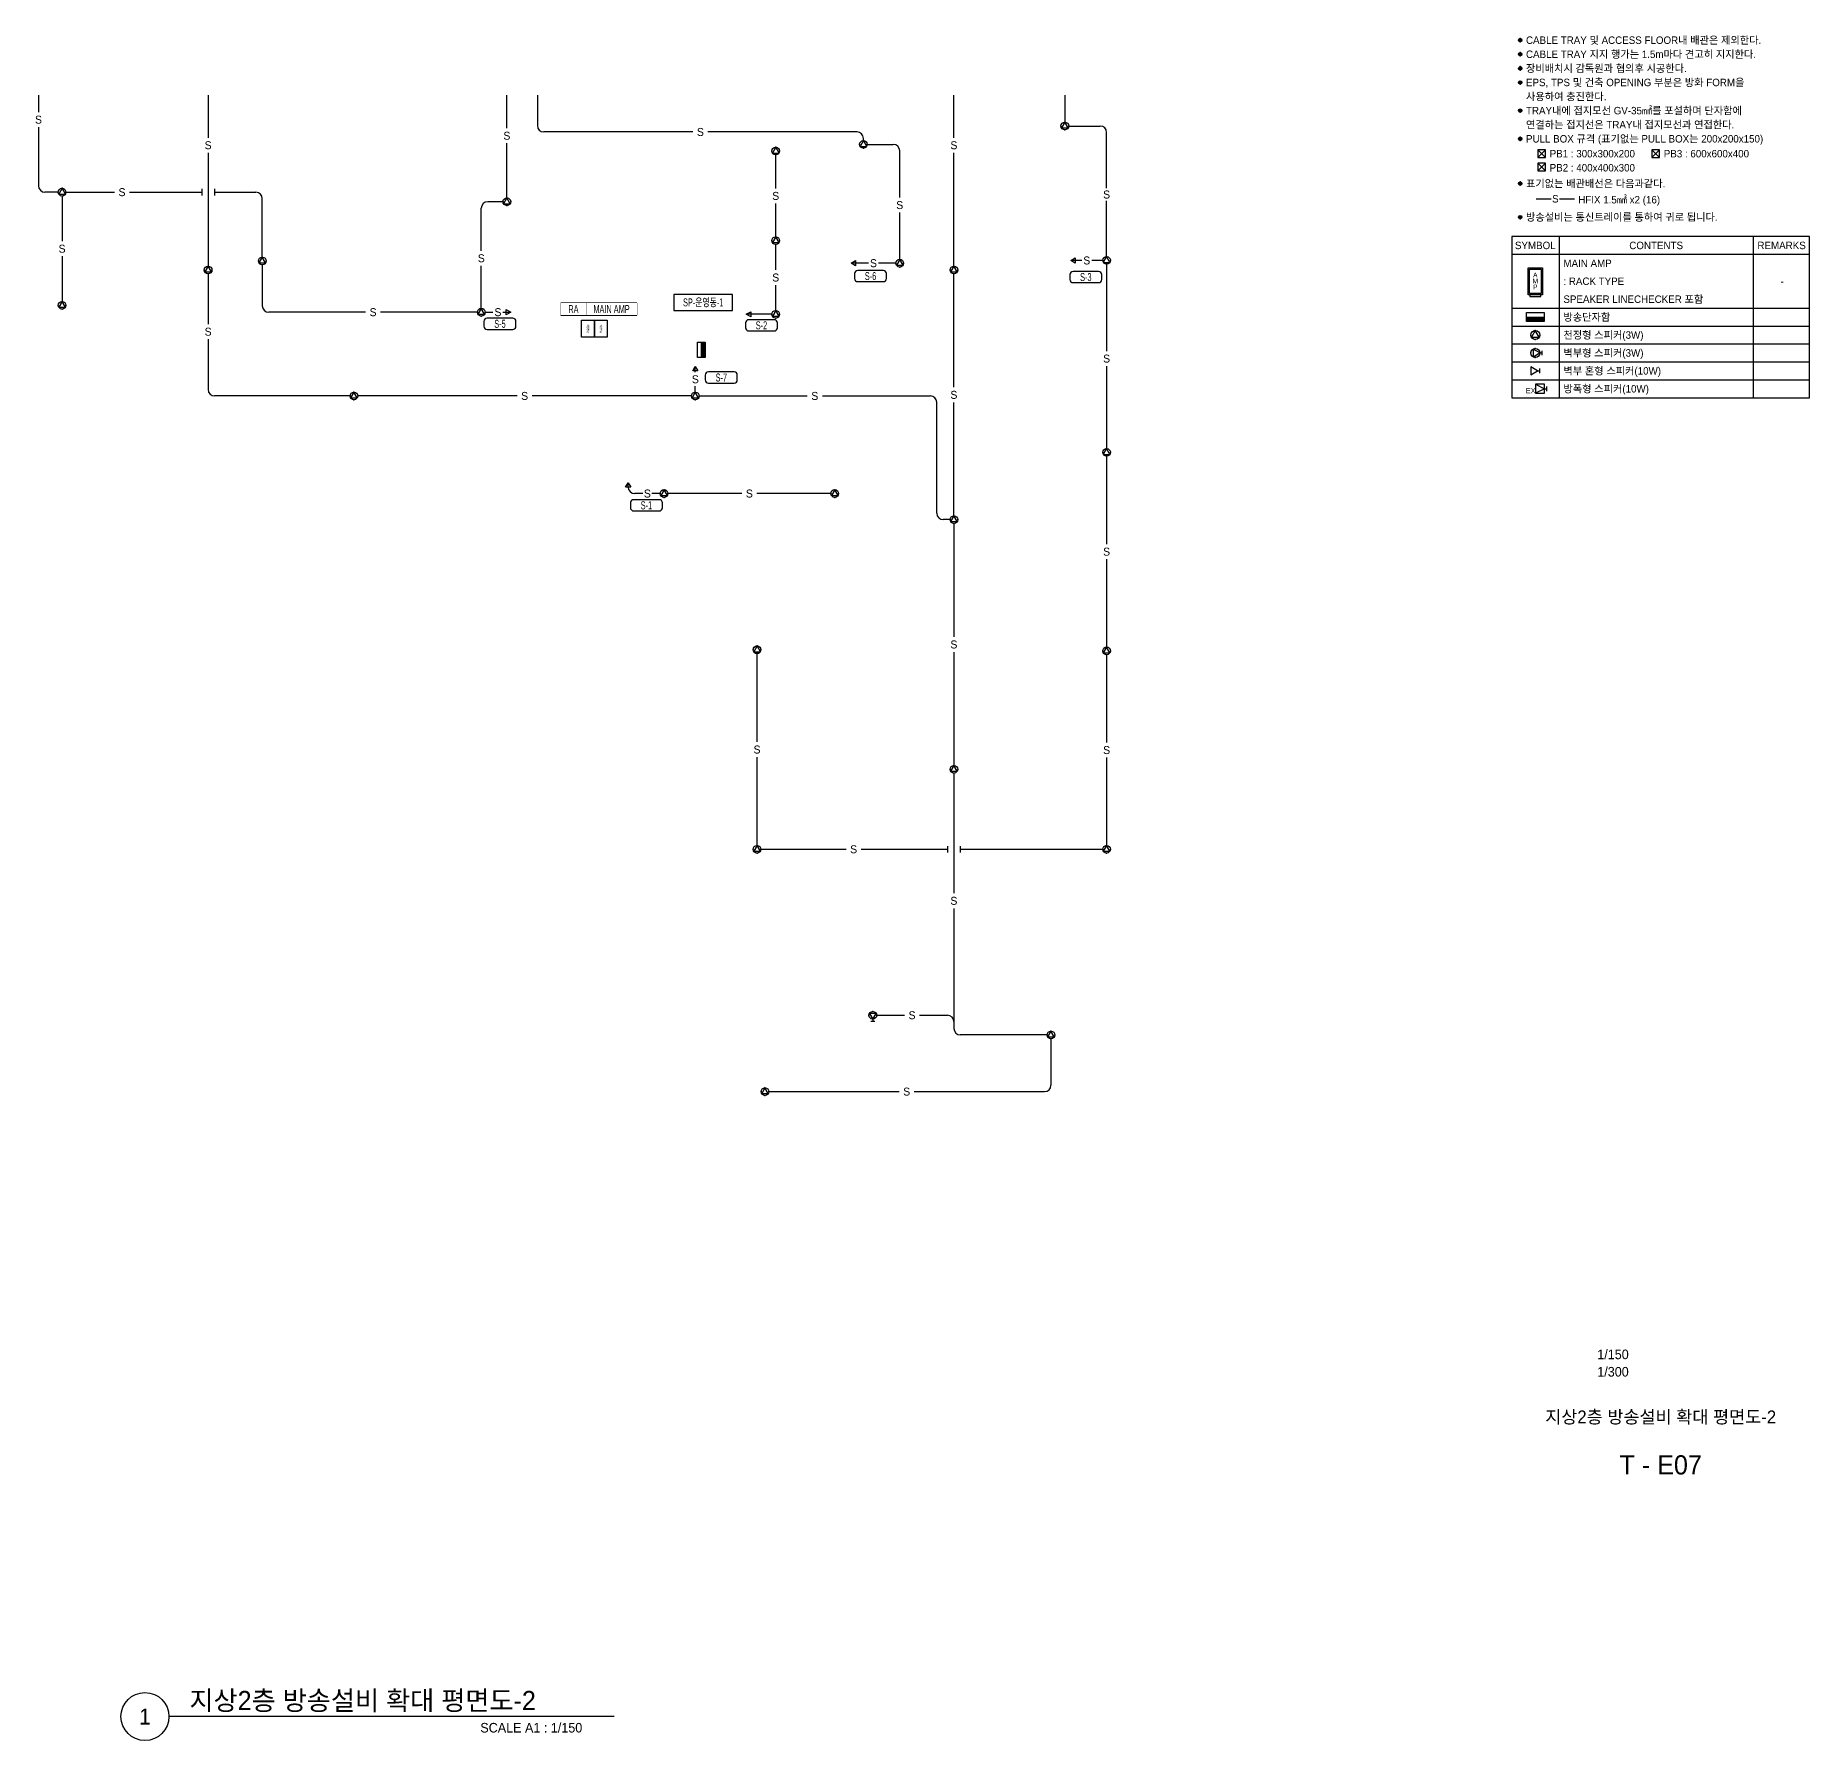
# Model space of a CAD drawing. Header units: millimetres. Extents: x 93478 to 502050, y -351975 to 881490.
# Drawn here: x 418909 to 502050, y -173775 to -93855 of the extents above; entities that cross this region are included whole.
import ezdxf
from ezdxf.enums import TextEntityAlignment as Align

# ---------------------------------------------------------------- set-up
doc = ezdxf.new("R2010")
doc.units = ezdxf.units.MM
doc.header["$LTSCALE"] = 150
doc.set_wipeout_variables(frame=1)
for name, color, linetype in [('------02 Etc Panel', 3, 'Continuous'), ('------30 Public Address Terminal Board', 3, 'Continuous'), ('------31 Speaker', 3, 'Continuous'), ('-----20 General Symbol', 3, 'Continuous'), ('-----21 Embeded Wire in Ceiling or Wall', 4, 'Continuous'), ('-----29 Cable Schedule', 1, 'Continuous'), ('-----30 Text', 2, 'Continuous'), ('-----41 Drawing Title', 2, 'Continuous'), ('-----42 Drawing Number', 2, 'Continuous'), ('-----43 Drawing Scale', 3, 'Continuous')]:
    doc.layers.add(name, color=color, linetype=linetype)
doc.styles.add('ELEC', font='')
doc.styles.get('ELEC').set_extended_font_data('Dotum')

# ---------------------------------------------------------------- blocks, each defined once
blk = doc.blocks.new('E01-1')
blk.add_lwpolyline([(130, -75), (0, 150), (-130, -75)], close=True)
at = {"linetype": 'Continuous'}
blk.add_circle((0, 0), 150, dxfattribs=at)
for p in [(-150, 0), (0, 150), (150, 0), (0, -150)]:
    blk.add_point(p)
blk = doc.blocks.new('O07')
blk.add_lwpolyline([(0, -100), (173, 0), (0, 100)], close=True)
blk = doc.blocks.new('I05')
blk.add_hatch(color=256).paths.add_polyline_path([(300, 150), (-300, 150), (-300, 0), (300, 0)])
blk.add_line((-300, 150), (300, 150))
blk.add_lwpolyline([(-300, 0), (-300, 300), (300, 300), (300, 0)], close=True)
blk = doc.blocks.new('I02')
for p, q in [((-75, 0), (0, 0)), ((0, -75), (0, 75))]:
    blk.add_line(p, q)
blk.add_lwpolyline([(-300, -130), (-75, 0), (-300, 130)], close=True)
at = {"linetype": 'Continuous'}
blk.add_circle((-225, 0), 150, dxfattribs=at)
for p in [(-225, 150), (-375, 0), (-225, -150), (-75, 0)]:
    blk.add_point(p)
blk = doc.blocks.new('I03')
for p, q in [((-75, 0), (0, 0)), ((0, -75), (0, 75))]:
    blk.add_line(p, q)
blk.add_lwpolyline([(-75, 0), (-300, 130), (-300, -130)], close=True)
blk = doc.blocks.new('I12')
for points in [[(300, 75), (-300, 75), (-300, 1200), (300, 1200)], [(225, 75), (-225, 75), (-225, 0), (225, 0)]]:
    blk.add_lwpolyline(points, close=True)
at = {"color": 1}
blk.add_lwpolyline([(-250, 1150), (250, 1150), (250, 125), (-250, 125)], close=True, dxfattribs=at)
at = {"style": 'ELEC'}
for s, p in [('M', (0, 650)), ('A', (0, 900)), ('P', (0, 400))]:
    blk.add_text(s, height=200, dxfattribs=at).set_placement(p, align=Align.MIDDLE)
blk = doc.blocks.new('I04')
for p, q in [((-375, 150), (-75, 0)), ((-75, 0), (-375, -150)), ((-75, 0), (0, 0)), ((0, -75), (0, 75))]:
    blk.add_line(p, q)
blk.add_lwpolyline([(-375, -150), (-75, -150), (-75, 150), (-375, 150)], close=True)
blk = doc.blocks.new('A$C9b6ca0ab')
at = {"layer": '-----30 Text'}
h = blk.add_hatch(color=256, dxfattribs=at)
edge = h.paths.add_edge_path()
edge.add_arc((-32211, -9950), 160, 0, 360)
h = blk.add_hatch(color=256, dxfattribs=at)
edge = h.paths.add_edge_path()
edge.add_arc((-32211, -11271), 160, 0, 360)
h = blk.add_hatch(color=256, dxfattribs=at)
edge = h.paths.add_edge_path()
edge.add_arc((-32211, -12592), 160, 0, 360)
h = blk.add_hatch(color=256, dxfattribs=at)
edge = h.paths.add_edge_path()
edge.add_arc((-32211, -13913), 160, 0, 360)
h = blk.add_hatch(color=256, dxfattribs=at)
edge = h.paths.add_edge_path()
edge.add_arc((-32211, -16555), 160, 0, 360)
h = blk.add_hatch(color=256, dxfattribs=at)
edge = h.paths.add_edge_path()
edge.add_arc((-32211, -19196), 160, 0, 360)
h = blk.add_hatch(color=256, dxfattribs=at)
edge = h.paths.add_edge_path()
edge.add_arc((-32211, -23392), 160, 0, 360)
h = blk.add_hatch(color=256, dxfattribs=at)
edge = h.paths.add_edge_path()
edge.add_arc((-32211, -26534), 160, 0, 360)
at = {"layer": '-----20 General Symbol'}
for p, q in [((-29852, -20955), (-30580, -20227)), ((-29852, -20227), (-30580, -20955)), ((-29852, -22202), (-30580, -21474)), ((-29852, -21474), (-30580, -22202)), ((-19157, -20955), (-19885, -20227)), ((-19157, -20227), (-19885, -20955))]:
    blk.add_line(p, q, dxfattribs=at)
for points in [[(-30580, -20227), (-30580, -20955), (-29852, -20955), (-29852, -20227)], [(-30580, -21474), (-30580, -22202), (-29852, -22202), (-29852, -21474)], [(-19885, -20227), (-19885, -20955), (-19157, -20955), (-19157, -20227)]]:
    blk.add_lwpolyline(points, close=True, dxfattribs=at)
at = {"layer": '-----21 Embeded Wire in Ceiling or Wall'}
for p, q in [((-30734, -24820, 0), (-29310, -24820, 0)), ((-28528, -24820, 0), (-27115, -24820, 0))]:
    blk.add_line(p, q, dxfattribs=at)
at = {"layer": '-----30 Text'}
for centre in [(-32211, -9950), (-32211, -11271), (-32211, -12592), (-32211, -13913), (-32211, -16555), (-32211, -19196), (-32211, -23392, 0), (-32211, -26534, 0)]:
    blk.add_circle(centre, 160, dxfattribs=at)
for p in [(-32371, -9950), (-32211, -9790), (-32051, -9950), (-32371, -11271), (-32211, -10110), (-32211, -11111), (-32211, -11431), (-32051, -11271), (-32371, -12592), (-32211, -12432), (-32211, -12752), (-32051, -12592), (-32371, -13913), (-32211, -14073), (-32051, -13913), (-32371, -16555), (-32051, -16555), (-32211, -16714), (-32371, -19196), (-32211, -19037), (-32211, -19356), (-32051, -19196), (-32211, -23232, 0), (-32371, -23392, 0), (-32211, -23552, 0), (-32051, -23392, 0), (-32371, -26534, 0), (-32051, -26534, 0), (-32211, -26694, 0)]:
    blk.add_point(p, dxfattribs=at)
at = {"layer": '-----21 Embeded Wire in Ceiling or Wall', "style": 'ELEC'}
blk.add_text('S', height=700, dxfattribs=at).set_placement((-28925, -24820, 0), align=Align.MIDDLE_CENTER)
at = {"layer": '-----30 Text', "style": 'ELEC'}
for s, p in [('CABLE TRAY 및 ACCESS FLOOR내 배관은 제외한다.', (-31675, -9950)), ('CABLE TRAY 지지 행가는 1.5m마다 견고히 지지한다.', (-31675, -11271)), ('장비배치시 감독원과 협의후 시공한다.', (-31675, -12592)), ('사용하여 충진한다.', (-31675, -15234)), ('EPS, TPS 및 건축 OPENING 부분은 방화 FORM을', (-31675, -13913)), ('TRAY내에 접지모선 GV-35㎟를 포설하며 단자함에', (-31675, -16555)), ('연결하는 접지선은 TRAY내 접지모선과 연접한다.', (-31675, -17876)), ('PULL BOX 규격 (표기없는 PULL BOX는 200x200x150)', (-31675, -19196)), ('PB1 : 300x300x200', (-29455, -20591)), ('PB2 : 400x400x300', (-29455, -21912)), ('PB3 : 600x600x400', (-18761, -20591)), ('표기없는 배관배선은 다음과같다.', (-31675, -23392, 0)), ('HFIX 1.5㎟ x2 (16)', (-26777, -24907, 0)), ('방송설비는 통신트레이를 통하여 귀로 됩니다.', (-31675, -26534, 0))]:
    blk.add_text(s, height=700, dxfattribs=at).set_placement(p, align=Align.MIDDLE_LEFT)
at = {"color": 3}
blk.add_wipeout([(-5100, -28351), (-33000, -28351), (-33000, -43471), (-5100, -43471)], dxfattribs=at).dxf.layer = '-----29 Cable Schedule'
at = {"layer": '-----29 Cable Schedule'}
for p, q in [((-28569, -28351), (-28569, -30031)), ((-10380, -28351), (-10380, -30031)), ((-28569, -30031), (-28569, -43471)), ((-10380, -30031), (-10380, -43471)), ((-33000, -35071), (-5100, -35071)), ((-33000, -36751), (-5100, -36751)), ((-33000, -38431), (-5100, -38431)), ((-33000, -40111), (-5100, -40111)), ((-33000, -41791), (-5100, -41791))]:
    blk.add_line(p, q, dxfattribs=at)
at = {"layer": '-----29 Cable Schedule', "color": 3}
blk.add_line((-5100, -30031), (-33000, -30031), dxfattribs=at)
blk.add_lwpolyline([(-5100, -28351), (-33000, -28351), (-33000, -43471), (-5100, -43471)], close=True, dxfattribs=at)
at = {"layer": '------30 Public Address Terminal Board'}
for name, p, xscale, yscale, zscale in [('I12', (-30802, -33979), 2.240000000000387, 2.240000000000387, 2.240000000000387), ('I05', (-30802, -36331), 2.8, 2.8, 2.8)]:
    blk.add_blockref(name, p, dxfattribs=dict(at, xscale=xscale, yscale=yscale, zscale=zscale))
at = {"layer": '------31 Speaker', "xscale": 2.8, "yscale": 2.8, "zscale": 2.8}
for name, p in [('E01-1', (-30802, -37591)), ('I03', (-30382, -40951)), ('I04', (-29734, -42631))]:
    blk.add_blockref(name, p, dxfattribs=at)
at = {"layer": '-----20 General Symbol', "xscale": 2.8, "yscale": 2.8, "zscale": 2.8}
blk.add_blockref('I02', (-30172, -39271), dxfattribs=at)
at = {"layer": '------31 Speaker', "style": 'ELEC'}
blk.add_text('EX', height=500, dxfattribs=at).set_placement((-31699, -42811), align=Align.MIDDLE_LEFT)
at = {"layer": '-----29 Cable Schedule', "color": 2, "style": 'ELEC'}
for s, p in [('SYMBOL', (-30802, -29191)), ('CONTENTS', (-19474, -29191)), ('REMARKS', (-7716, -29191))]:
    blk.add_text(s, height=700, dxfattribs=at).set_placement(p, align=Align.MIDDLE)
at = {"layer": '-----30 Text', "style": 'ELEC'}
for s, p in [('MAIN AMP', (-28168, -30871)), (': RACK TYPE', (-28168, -32551)), ('-', (-7813, -32551)), ('SPEAKER LINECHECKER 포함 ', (-28168, -34231)), ('방송단자함', (-28168, -35911)), ('천정형 스피커(3W)', (-28168, -37591)), ('벽부형 스피커(3W)', (-28168, -39271)), ('벽부 혼형 스피커(10W)', (-28168, -40951)), ('방폭형 스피커(10W)', (-28168, -42631))]:
    blk.add_text(s, height=700, dxfattribs=at).set_placement(p, align=Align.MIDDLE_LEFT)

msp = doc.modelspace()

# ---------------------------------------------------------------- linework, layer by layer
at = {"layer": '------30 Public Address Terminal Board', "color": 1, "elevation": 0}
msp.add_lwpolyline([(444717, -106961), (447096, -106961), (447096, -106399), (444717, -106399)], close=True, dxfattribs=at)
at = {"layer": '-----21 Embeded Wire in Ceiling or Wall'}
for p, q in [((419050, -96650), (419050, -97446)), ((427000, -96650), (427000, -98646)), ((441000, -98201), (441000, -96650)), ((442430, -96650), (442430, -98077)), ((461950, -98646), (461950, -96650)), ((467150, -96650), (467150, -97920)), ((467330, -98100), (468808, -98100)), ((419050, -98154), (419050, -100900)), ((441000, -101470), (441000, -98909)), ((449717, -98377), (442730, -98377)), ((457412, -98377), (450425, -98377)), ((457712, -98782), (457712, -98677)), ((469108, -101014), (469108, -98400)), ((427000, -99354), (427000, -104670)), ((453600, -101021), (453600, -99455)), ((457892, -98962), (459112, -98962)), ((459412, -101451), (459412, -99262)), ((461950, -104670), (461950, -99354)), ((419975, -101200), (419350, -101200)), ((420155, -101380), (420155, -103496)), ((420335, -101200), (422611, -101200)), ((423319, -101200), (426700, -101200)), ((426700, -101050), (426700, -101350)), ((427300, -101050), (427300, -101350)), ((427300, -101200), (429240, -101200)), ((429540, -104245), (429540, -101500)), ((439802, -103944), (439802, -101950)), ((440820, -101650), (440102, -101650)), ((453600, -103295), (453600, -101729)), ((459412, -104348), (459412, -102159)), ((469108, -104220), (469108, -101608)), ((453600, -104846), (453600, -103655)), ((420155, -104204), (420155, -106320)), ((429540, -104605), (429540, -106525)), ((439802, -106645), (439802, -104651)), ((457950, -104528), (457132, -104528)), ((459232, -104528), (458417, -104528)), ((467946, -104400), (467428, -104400)), ((468928, -104400), (468412, -104400)), ((469109, -104580), (469107, -108646)), ((427000, -105030), (427000, -107386)), ((453600, -106745), (453600, -105554)), ((461950, -110346), (461950, -105030)), ((434377, -106825), (429840, -106825)), ((439622, -106825), (435085, -106825)), ((439982, -106825), (440350, -106825)), ((440817, -106825), (441182, -106825)), ((453420, -106925), (452220, -106925)), ((427000, -108094), (427000, -110450)), ((449833, -109641), (449833, -109370)), ((469107, -109354), (469106, -113220)), ((449833, -110570), (449833, -110299)), ((433653, -110750), (427300, -110750)), ((441479, -110750), (434013, -110750)), ((449653, -110750), (442187, -110750)), ((450013, -110750), (455078, -110750)), ((455786, -110750), (460850, -110750)), ((461150, -116250), (461150, -111050)), ((461950, -116370), (461950, -111054)), ((469107, -113580), (469107, -117696)), ((446685, -115025), (446685, -114825)), ((447379, -115325), (446985, -115325)), ((448185, -115325), (447798, -115325)), ((452012, -115325), (448545, -115325)), ((456186, -115325), (452719, -115325)), ((461770, -116550), (461450, -116550)), ((461950, -116730), (461950, -122046)), ((469107, -118404), (469108, -122520)), ((452725, -126971), (452725, -122830)), ((461950, -122754), (461950, -128070)), ((469108, -122880), (469108, -126996)), ((452725, -131820), (452725, -127679)), ((469108, -127704), (469108, -131820)), ((461950, -128430), (461950, -134061)), ((452905, -132000), (456899, -132000)), ((457606, -132000), (461650, -132000)), ((461650, -131850), (461650, -132150)), ((462250, -131850), (462250, -132150)), ((462250, -132000), (468928, -132000)), ((461950, -134769), (461950, -140400)), ((458330, -139780), (459636, -139780)), ((460344, -139780), (461650, -139780)), ((466320, -140700), (462250, -140700)), ((466500, -140880), (466500, -143058)), ((453278, -143358), (459385, -143358)), ((460093, -143358), (466200, -143358))]:
    msp.add_line(p, q, dxfattribs=at)
for centre, start, end in [((442730, -98077), 180, 270), ((468808, -98400), 0, 90), ((457412, -98677), 0, 90), ((459112, -99262), 0, 90), ((419350, -100900), 180, 270), ((429240, -101500), 0, 90), ((440102, -101950), 90, 180), ((429840, -106525), 180, 270), ((427300, -110450), 180, 270), ((460850, -111050), 0, 90), ((446985, -115025), 180, 270), ((461450, -116250), 180, 270), ((461650, -140080), 0, 90), ((462250, -140400), 180, 270), ((466200, -143058), 270, 0)]:
    msp.add_arc(centre, 300, start, end, dxfattribs=at)
at = {"layer": '-----41 Drawing Title', "color": 7}
msp.add_line((446034, -172650), (425166, -172650), dxfattribs=at)
msp.add_circle((424041, -172650), 1125, dxfattribs=at)
at = {"color": 1, "linetype": 'Continuous', "elevation": 0}
for points in [[(457295, -105244, 0.414214), (457445, -105394), (458645, -105394, 0.414214), (458795, -105244), (458795, -105019, 0.414214), (458645, -104869), (457445, -104869, 0.414214), (457295, -105019)], [(467384, -105291, 0.414214), (467534, -105441), (468734, -105441, 0.414214), (468884, -105291), (468884, -105066, 0.414214), (468734, -104916), (467534, -104916, 0.414214), (467384, -105066)], [(439927, -107482, 0.414214), (440077, -107632), (441277, -107632, 0.414214), (441427, -107482), (441427, -107257, 0.414214), (441277, -107107), (440077, -107107, 0.414214), (439927, -107257)], [(452183, -107554, 0.414214), (452333, -107704), (453533, -107704, 0.414214), (453683, -107554), (453683, -107329, 0.414214), (453533, -107179), (452333, -107179, 0.414214), (452183, -107329)], [(450301, -110000, 0.414214), (450451, -110150), (451651, -110150, 0.414214), (451801, -110000), (451801, -109775, 0.414214), (451651, -109625), (450451, -109625, 0.414214), (450301, -109775)], [(446790, -115990, 0.414214), (446940, -116140), (448140, -116140, 0.414214), (448290, -115990), (448290, -115765, 0.414214), (448140, -115615), (446940, -115615, 0.414214), (446790, -115765)]]:
    msp.add_lwpolyline(points, format="xyb", close=True, dxfattribs=at)

# ---------------------------------------------------------------- block references
at = {"layer": '------30 Public Address Terminal Board', "xscale": 1.2, "yscale": 1.2, "zscale": 1.2, "rotation": 90}
msp.add_blockref('I05', (450300, -108590), dxfattribs=at)
at = {"layer": '------31 Speaker', "xscale": 1.2, "yscale": 1.2, "zscale": 1.2}
for p in [(467150, -98100), (457712, -98962), (453600, -99275), (420155, -101200), (441000, -101650), (453600, -103475), (427000, -104850), (429540, -104425), (459412, -104528), (461950, -104850), (469108, -104400), (420155, -106500), (439802, -106825), (453600, -106925), (433833, -110750), (449833, -110750), (469106, -113400), (448365, -115325), (456366, -115325), (461950, -116550), (452725, -122650), (469108, -122700), (461950, -128250), (452725, -132000), (469108, -132000), (466500, -140700), (453098, -143358)]:
    msp.add_blockref('E01-1', p, dxfattribs=at)
at = {"layer": '------31 Speaker', "xscale": 1.2, "yscale": 1.2, "zscale": 1.2, "rotation": 270}
msp.add_blockref('I02', (458150, -140050), dxfattribs=at)
at = {"layer": '-----21 Embeded Wire in Ceiling or Wall', "xscale": -1.2, "yscale": 1.2, "zscale": 1.2}
for p in [(457340, -104528), (467636, -104400), (452428, -106925)]:
    msp.add_blockref('O07', p, dxfattribs=at)
for p, rotation in [((440975, -106825), 180), ((449833, -109578), 270), ((446685, -115033), 270)]:
    msp.add_blockref('O07', p, dxfattribs=dict(at, rotation=rotation))
at = {"layer": '-----29 Cable Schedule', "xscale": 0.5, "yscale": 0.5, "zscale": 0.5}
msp.add_blockref('A$C9b6ca0ab', (504600, -89100), dxfattribs=at)

# ---------------------------------------------------------------- texts
at = {"layer": '------02 Etc Panel', "color": 4, "style": 'ELEC', "width": 0.8}
for p in [(444805, -107600), (445405, -107600)]:
    msp.add_text('비상방송', height=100, rotation=270, dxfattribs=at).set_placement(p, align=Align.MIDDLE_CENTER)
at = {"layer": '-----21 Embeded Wire in Ceiling or Wall', "style": 'ELEC'}
for p in [(419050, -97800), (427000, -99000), (441000, -98555), (450071, -98377), (461950, -99000), (422965, -101200), (453600, -101375), (469108, -101310), (459412, -101805), (420155, -103850), (439802, -104298), (458182, -104528), (468178, -104400), (453600, -105200), (434731, -106825), (440582, -106825), (427000, -107740), (469107, -109000), (441833, -110750), (449833, -109970), (455432, -110750), (461950, -110700), (447585, -115325), (452365, -115325), (469107, -118050), (461950, -122400), (452725, -127325), (469108, -127350), (457253, -132000), (461950, -134415), (459990, -139780), (459739, -143358)]:
    msp.add_text('S', height=375, dxfattribs=at).set_placement(p, align=Align.MIDDLE_CENTER)
at = {"layer": '-----41 Drawing Title', "style": 'ELEC'}
msp.add_text('지상2층 방송설비 확대 평면도-2', height=600, dxfattribs=at).set_placement((495075, -158605), align=Align.MIDDLE_CENTER)
at = {"layer": '-----41 Drawing Title', "color": 2, "style": 'ELEC'}
msp.add_text('지상2층 방송설비 확대 평면도-2', height=900, dxfattribs=at).set_placement((426124, -172350))
at = {"layer": '-----41 Drawing Title', "color": 7, "style": 'ELEC'}
msp.add_text('1', height=750, dxfattribs=at).set_placement((424041, -172650), align=Align.MIDDLE)
at = {"layer": '-----41 Drawing Title', "style": 'ELEC'}
msp.add_text('SCALE A1 : 1/150', height=450, dxfattribs=at).set_placement((444534, -173400), align=Align.RIGHT)
at = {"layer": '-----42 Drawing Number', "style": 'ELEC'}
msp.add_text('T - E07', height=900, dxfattribs=at).set_placement((495075, -160855), align=Align.MIDDLE_CENTER)
at = {"layer": '-----43 Drawing Scale', "style": 'ELEC'}
for s, p in [('1/150', (492840, -155675)), ('1/300', (492840, -156490))]:
    msp.add_text(s, height=450, dxfattribs=at).set_placement(p, align=Align.MIDDLE_CENTER)
at = {"linetype": 'Continuous', "style": 'ELEC', "width": 0.7}
for s, p in [('S-6', (458045, -105132)), ('S-3', (468134, -105179)), ('S-5', (440677, -107369)), ('S-2', (452933, -107441)), ('S-7', (451051, -109887)), ('S-1', (447540, -115878))]:
    msp.add_text(s, height=375, dxfattribs=at).set_placement(p, align=Align.MIDDLE)

# ---------------------------------------------------------------- wipeouts: each hides what was drawn before it
msp.add_wipeout([(448833, -105991), (448833, -106741), (451572, -106741), (451572, -105991)])

# ---------------------------------------------------------------- next in the draw order: linework, layer by layer
at = {"layer": '------30 Public Address Terminal Board', "color": 1, "elevation": 0}
msp.add_lwpolyline([(448833, -105991), (448833, -106741), (451572, -106741), (451572, -105991)], close=True, dxfattribs=at)

# ---------------------------------------------------------------- next in the draw order: texts
at = {"layer": '------30 Public Address Terminal Board', "style": 'ELEC', "width": 0.7}
msp.add_text('SP-운영동-1', height=375, dxfattribs=at).set_placement((450202, -106366), align=Align.MIDDLE_CENTER)

# ---------------------------------------------------------------- next in the draw order: wipeouts: each hides what was drawn before it
at = {"color": 1}
msp.add_wipeout([(444717, -106961), (447096, -106961), (447096, -106399), (444717, -106399)], dxfattribs=at).dxf.layer = '------30 Public Address Terminal Board'

# ---------------------------------------------------------------- next in the draw order: linework, layer by layer
at = {"layer": '------02 Etc Panel', "elevation": 0}
for points in [[(445105, -107200), (445105, -108000), (444505, -108000), (444505, -107200)], [(445705, -107200), (445705, -108000), (445105, -108000), (445105, -107200)]]:
    msp.add_lwpolyline(points, close=True, dxfattribs=at)
at = {"layer": '------30 Public Address Terminal Board', "color": 1, "elevation": 0}
msp.add_lwpolyline([(443528, -106961), (444717, -106961), (444717, -106399), (443528, -106399)], close=True, dxfattribs=at)

# ---------------------------------------------------------------- next in the draw order: wipeouts: each hides what was drawn before it
at = {"color": 1}
msp.add_wipeout([(443528, -106961), (444717, -106961), (444717, -106399), (443528, -106399)], dxfattribs=at).dxf.layer = '------30 Public Address Terminal Board'

# ---------------------------------------------------------------- next in the draw order: texts
at = {"layer": '------30 Public Address Terminal Board', "style": 'ELEC', "width": 0.7}
for s, p in [('RA', (444122, -106680)), ('MAIN AMP', (445906, -106680))]:
    msp.add_text(s, height=375, dxfattribs=at).set_placement(p, align=Align.MIDDLE_CENTER)

doc.saveas('drawing.dxf')
